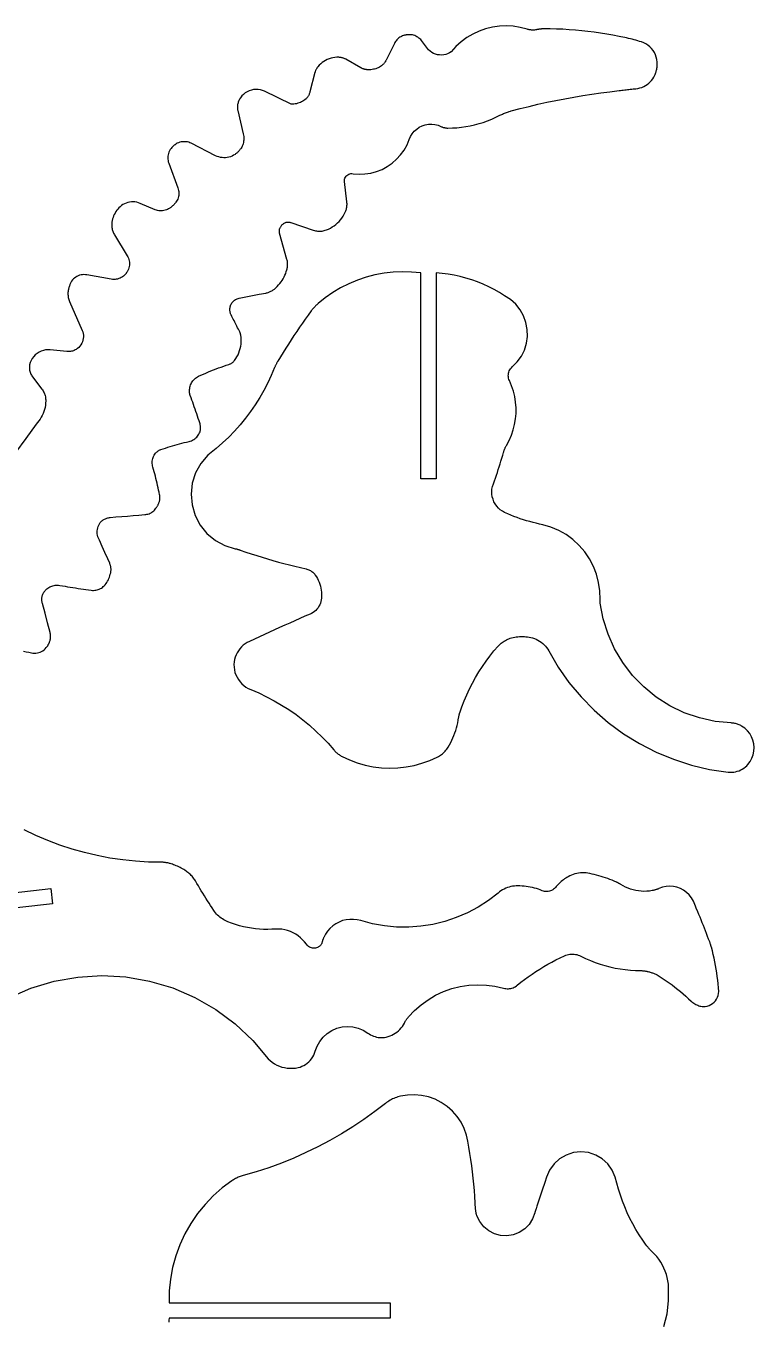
# Model space of a CAD drawing. Extents: x -497.9 to -455.6, y -685.9 to -625.4.
# Drawn here: x -470.51 to -455.56, y -655.68 to -629.12 of the extents above; entities that cross this region are included whole.
import ezdxf

# ---------------------------------------------------------------- set-up
doc = ezdxf.new("R2010")
doc.units = 0
doc.layers.add('SECTIONCUTEDGES', color=18, linetype='CONTINUOUS')

msp = doc.modelspace()

# ---------------------------------------------------------------- linework, layer by layer
at = {"layer": 'SECTIONCUTEDGES'}
for points in [[(-470.557, -641.95), (-470.504, -641.962), (-470.45, -641.973), (-470.397, -641.985), (-470.366, -641.99), (-470.336, -641.991), (-470.305, -641.99), (-470.274, -641.986), (-470.244, -641.979), (-470.215, -641.969), (-470.187, -641.956), (-470.16, -641.94), (-470.135, -641.922), (-470.112, -641.901), (-470.091, -641.878), (-470.072, -641.854), (-470.068, -641.846), (-470.063, -641.839), (-470.058, -641.832), (-470.054, -641.824), (-470.05, -641.816), (-470.046, -641.809), (-470.042, -641.801), (-470.038, -641.793), (-470.034, -641.785), (-470.031, -641.778), (-470.027, -641.77), (-470.024, -641.761), (-470.018, -641.746), (-470.013, -641.73), (-470.009, -641.714), (-470.006, -641.698), (-470.004, -641.681), (-470.003, -641.665), (-470.002, -641.648), (-470.002, -641.632), (-470.004, -641.615), (-470.006, -641.599), (-470.009, -641.582), (-470.013, -641.566), (-470.065, -641.369), (-470.118, -641.172), (-470.172, -640.974), (-470.176, -640.957), (-470.179, -640.939), (-470.181, -640.922), (-470.182, -640.904), (-470.183, -640.886), (-470.182, -640.868), (-470.18, -640.85), (-470.177, -640.832), (-470.173, -640.815), (-470.168, -640.798), (-470.162, -640.781), (-470.155, -640.764), (-470.15, -640.756), (-470.144, -640.748), (-470.139, -640.739), (-470.133, -640.731), (-470.126, -640.724), (-470.12, -640.716), (-470.114, -640.708), (-470.107, -640.701), (-470.1, -640.694), (-470.093, -640.687), (-470.086, -640.68), (-470.078, -640.673), (-470.06, -640.658), (-470.041, -640.645), (-470.021, -640.632), (-469.999, -640.622), (-469.978, -640.613), (-469.955, -640.606), (-469.932, -640.6), (-469.909, -640.596), (-469.885, -640.594), (-469.862, -640.594), (-469.838, -640.595), (-469.815, -640.599), (-469.761, -640.608), (-469.707, -640.617), (-469.654, -640.627), (-469.6, -640.636), (-469.546, -640.644), (-469.492, -640.653), (-469.438, -640.661), (-469.384, -640.669), (-469.331, -640.677), (-469.277, -640.685), (-469.223, -640.692), (-469.169, -640.7), (-469.145, -640.702), (-469.12, -640.702), (-469.096, -640.701), (-469.072, -640.698), (-469.048, -640.692), (-469.025, -640.685), (-469.003, -640.677), (-468.981, -640.666), (-468.96, -640.654), (-468.94, -640.64), (-468.921, -640.625), (-468.903, -640.608), (-468.883, -640.586), (-468.865, -640.562), (-468.848, -640.538), (-468.832, -640.512), (-468.818, -640.486), (-468.805, -640.459), (-468.794, -640.431), (-468.784, -640.402), (-468.777, -640.373), (-468.77, -640.344), (-468.766, -640.314), (-468.763, -640.284), (-468.763, -640.272), (-468.763, -640.261), (-468.764, -640.249), (-468.765, -640.237), (-468.767, -640.225), (-468.769, -640.214), (-468.771, -640.202), (-468.774, -640.19), (-468.777, -640.179), (-468.781, -640.168), (-468.785, -640.157), (-468.79, -640.146), (-468.83, -640.053), (-468.887, -639.926), (-468.943, -639.799), (-469, -639.672), (-469.02, -639.629), (-469.031, -639.601), (-469.039, -639.572), (-469.045, -639.542), (-469.047, -639.511), (-469.047, -639.481), (-469.043, -639.451), (-469.037, -639.421), (-469.028, -639.392), (-469.016, -639.364), (-469.001, -639.337), (-468.984, -639.312), (-468.965, -639.288), (-468.952, -639.277), (-468.938, -639.266), (-468.924, -639.256), (-468.909, -639.247), (-468.894, -639.239), (-468.879, -639.232), (-468.863, -639.225), (-468.846, -639.22), (-468.83, -639.215), (-468.813, -639.211), (-468.796, -639.208), (-468.779, -639.206), (-468.661, -639.196), (-468.543, -639.186), (-468.426, -639.176), (-468.308, -639.167), (-468.19, -639.157), (-468.072, -639.148), (-468.049, -639.146), (-468.027, -639.141), (-468.005, -639.136), (-467.983, -639.128), (-467.962, -639.119), (-467.942, -639.109), (-467.923, -639.097), (-467.904, -639.084), (-467.886, -639.069), (-467.87, -639.053), (-467.855, -639.036), (-467.841, -639.018), (-467.834, -639.008), (-467.827, -638.998), (-467.821, -638.988), (-467.815, -638.978), (-467.809, -638.968), (-467.803, -638.957), (-467.798, -638.946), (-467.792, -638.936), (-467.787, -638.925), (-467.783, -638.914), (-467.778, -638.903), (-467.774, -638.892), (-467.77, -638.879), (-467.767, -638.867), (-467.764, -638.854), (-467.762, -638.841), (-467.761, -638.828), (-467.76, -638.815), (-467.759, -638.802), (-467.759, -638.789), (-467.76, -638.776), (-467.761, -638.763), (-467.763, -638.75), (-467.765, -638.738), (-467.775, -638.69), (-467.785, -638.643), (-467.795, -638.595), (-467.806, -638.548), (-467.817, -638.501), (-467.828, -638.453), (-467.84, -638.406), (-467.852, -638.359), (-467.864, -638.313), (-467.877, -638.266), (-467.89, -638.219), (-467.904, -638.172), (-467.91, -638.148), (-467.914, -638.123), (-467.917, -638.098), (-467.917, -638.073), (-467.915, -638.048), (-467.911, -638.024), (-467.905, -637.999), (-467.898, -637.975), (-467.888, -637.952), (-467.877, -637.93), (-467.864, -637.909), (-467.849, -637.888), (-467.842, -637.88), (-467.834, -637.872), (-467.826, -637.864), (-467.818, -637.857), (-467.81, -637.85), (-467.801, -637.843), (-467.792, -637.837), (-467.783, -637.831), (-467.773, -637.826), (-467.763, -637.821), (-467.753, -637.817), (-467.743, -637.813), (-467.695, -637.797), (-467.647, -637.781), (-467.599, -637.765), (-467.551, -637.75), (-467.503, -637.735), (-467.454, -637.721), (-467.406, -637.707), (-467.357, -637.694), (-467.308, -637.681), (-467.259, -637.669), (-467.21, -637.657), (-467.161, -637.645), (-467.136, -637.638), (-467.111, -637.63), (-467.087, -637.619), (-467.065, -637.606), (-467.043, -637.591), (-467.023, -637.574), (-467.004, -637.556), (-466.986, -637.536), (-466.971, -637.515), (-466.957, -637.493), (-466.945, -637.47), (-466.935, -637.445), (-466.932, -637.431), (-466.929, -637.416), (-466.927, -637.401), (-466.926, -637.386), (-466.925, -637.371), (-466.925, -637.356), (-466.926, -637.341), (-466.927, -637.326), (-466.93, -637.311), (-466.933, -637.296), (-466.936, -637.282), (-466.941, -637.267), (-466.956, -637.22), (-466.972, -637.172), (-466.988, -637.125), (-467.004, -637.078), (-467.02, -637.031), (-467.037, -636.983), (-467.053, -636.936), (-467.07, -636.889), (-467.086, -636.842), (-467.103, -636.795), (-467.12, -636.748), (-467.137, -636.701), (-467.14, -636.694), (-467.142, -636.686), (-467.144, -636.679), (-467.146, -636.672), (-467.148, -636.664), (-467.149, -636.657), (-467.15, -636.649), (-467.151, -636.642), (-467.151, -636.634), (-467.152, -636.626), (-467.152, -636.619), (-467.152, -636.611), (-467.151, -636.605), (-467.151, -636.598), (-467.15, -636.591), (-467.15, -636.585), (-467.149, -636.578), (-467.149, -636.572), (-467.148, -636.565), (-467.147, -636.559), (-467.146, -636.552), (-467.145, -636.545), (-467.144, -636.539), (-467.142, -636.532), (-467.137, -636.509), (-467.129, -636.485), (-467.12, -636.463), (-467.109, -636.441), (-467.096, -636.42), (-467.082, -636.4), (-467.066, -636.381), (-467.048, -636.364), (-467.03, -636.348), (-467.01, -636.333), (-466.989, -636.321), (-466.968, -636.309), (-466.917, -636.286), (-466.866, -636.263), (-466.814, -636.241), (-466.763, -636.219), (-466.711, -636.198), (-466.659, -636.177), (-466.607, -636.157), (-466.554, -636.137), (-466.502, -636.118), (-466.449, -636.1), (-466.396, -636.082), (-466.342, -636.064), (-466.331, -636.061), (-466.32, -636.056), (-466.309, -636.051), (-466.299, -636.045), (-466.289, -636.039), (-466.279, -636.033), (-466.269, -636.026), (-466.26, -636.018), (-466.251, -636.01), (-466.243, -636.001), (-466.235, -635.993), (-466.227, -635.983), (-466.201, -635.946), (-466.177, -635.907), (-466.156, -635.866), (-466.137, -635.824), (-466.122, -635.781), (-466.109, -635.737), (-466.1, -635.693), (-466.093, -635.647), (-466.09, -635.602), (-466.09, -635.556), (-466.092, -635.51), (-466.098, -635.465), (-466.099, -635.459), (-466.101, -635.453), (-466.102, -635.448), (-466.103, -635.442), (-466.105, -635.436), (-466.107, -635.431), (-466.108, -635.425), (-466.11, -635.42), (-466.112, -635.414), (-466.115, -635.409), (-466.117, -635.404), (-466.12, -635.399), (-466.134, -635.369), (-466.149, -635.34), (-466.163, -635.311), (-466.178, -635.282), (-466.193, -635.253), (-466.207, -635.224), (-466.222, -635.195), (-466.237, -635.166), (-466.252, -635.137), (-466.267, -635.107), (-466.282, -635.079), (-466.297, -635.05), (-466.302, -635.038), (-466.307, -635.026), (-466.311, -635.014), (-466.315, -635.002), (-466.318, -634.989), (-466.32, -634.977), (-466.322, -634.964), (-466.323, -634.951), (-466.323, -634.938), (-466.322, -634.925), (-466.321, -634.913), (-466.319, -634.9), (-466.318, -634.896), (-466.318, -634.892), (-466.317, -634.889), (-466.316, -634.885), (-466.315, -634.881), (-466.314, -634.877), (-466.313, -634.874), (-466.312, -634.87), (-466.311, -634.866), (-466.31, -634.862), (-466.309, -634.859), (-466.308, -634.855), (-466.301, -634.836), (-466.291, -634.819), (-466.281, -634.802), (-466.268, -634.786), (-466.255, -634.771), (-466.24, -634.757), (-466.225, -634.745), (-466.208, -634.734), (-466.19, -634.724), (-466.172, -634.716), (-466.153, -634.71), (-466.133, -634.705), (-465.997, -634.678), (-465.86, -634.652), (-465.724, -634.625), (-465.587, -634.6), (-465.571, -634.596), (-465.555, -634.592), (-465.539, -634.587), (-465.524, -634.582), (-465.508, -634.576), (-465.493, -634.569), (-465.479, -634.562), (-465.464, -634.554), (-465.45, -634.546), (-465.436, -634.537), (-465.423, -634.527), (-465.41, -634.517), (-465.38, -634.491), (-465.351, -634.463), (-465.324, -634.434), (-465.298, -634.404), (-465.273, -634.372), (-465.251, -634.339), (-465.23, -634.305), (-465.21, -634.27), (-465.193, -634.234), (-465.177, -634.197), (-465.164, -634.16), (-465.152, -634.121), (-465.147, -634.104), (-465.144, -634.087), (-465.141, -634.069), (-465.139, -634.051), (-465.137, -634.033), (-465.137, -634.016), (-465.137, -633.998), (-465.139, -633.98), (-465.141, -633.962), (-465.143, -633.945), (-465.147, -633.927), (-465.151, -633.91), (-465.302, -633.371), (-465.304, -633.363), (-465.305, -633.355), (-465.306, -633.347), (-465.307, -633.339), (-465.307, -633.331), (-465.307, -633.323), (-465.307, -633.316), (-465.306, -633.308), (-465.305, -633.3), (-465.303, -633.292), (-465.301, -633.284), (-465.299, -633.277), (-465.293, -633.263), (-465.287, -633.25), (-465.28, -633.238), (-465.272, -633.226), (-465.263, -633.214), (-465.254, -633.203), (-465.243, -633.193), (-465.232, -633.184), (-465.221, -633.175), (-465.208, -633.167), (-465.195, -633.16), (-465.182, -633.154), (-465.173, -633.151), (-465.165, -633.148), (-465.155, -633.146), (-465.146, -633.145), (-465.137, -633.143), (-465.128, -633.143), (-465.118, -633.143), (-465.109, -633.144), (-465.1, -633.145), (-465.09, -633.146), (-465.081, -633.149), (-465.072, -633.151), (-464.611, -633.31), (-464.589, -633.317), (-464.567, -633.322), (-464.544, -633.326), (-464.522, -633.329), (-464.499, -633.331), (-464.476, -633.331), (-464.453, -633.33), (-464.431, -633.327), (-464.408, -633.324), (-464.386, -633.319), (-464.364, -633.312), (-464.342, -633.305), (-464.301, -633.287), (-464.26, -633.267), (-464.221, -633.244), (-464.184, -633.219), (-464.148, -633.191), (-464.114, -633.161), (-464.082, -633.129), (-464.052, -633.096), (-464.024, -633.06), (-463.999, -633.022), (-463.976, -632.984), (-463.955, -632.943), (-463.948, -632.927), (-463.941, -632.91), (-463.935, -632.892), (-463.931, -632.875), (-463.926, -632.857), (-463.923, -632.839), (-463.921, -632.821), (-463.919, -632.803), (-463.918, -632.785), (-463.918, -632.767), (-463.919, -632.749), (-463.921, -632.731), (-463.971, -632.311), (-463.971, -632.288), (-463.968, -632.265), (-463.961, -632.243), (-463.951, -632.222), (-463.938, -632.203), (-463.922, -632.186), (-463.904, -632.172), (-463.883, -632.161), (-463.862, -632.153), (-463.839, -632.149), (-463.816, -632.148), (-463.793, -632.151), (-463.671, -632.161), (-463.55, -632.156), (-463.429, -632.138), (-463.312, -632.106), (-463.198, -632.061), (-463.091, -632.004), (-462.991, -631.935), (-462.899, -631.854), (-462.817, -631.764), (-462.746, -631.666), (-462.686, -631.559), (-462.639, -631.447), (-462.613, -631.386), (-462.579, -631.329), (-462.537, -631.278), (-462.488, -631.233), (-462.434, -631.196), (-462.374, -631.166), (-462.311, -631.145), (-462.246, -631.134), (-462.18, -631.132), (-462.114, -631.139), (-462.05, -631.155), (-461.989, -631.181), (-461.978, -631.186), (-461.966, -631.191), (-461.955, -631.195), (-461.943, -631.199), (-461.932, -631.202), (-461.92, -631.205), (-461.908, -631.208), (-461.896, -631.21), (-461.884, -631.212), (-461.872, -631.213), (-461.86, -631.213), (-461.848, -631.214), (-461.755, -631.212), (-461.663, -631.206), (-461.571, -631.196), (-461.479, -631.183), (-461.388, -631.167), (-461.298, -631.147), (-461.208, -631.123), (-461.12, -631.096), (-461.033, -631.065), (-460.947, -631.031), (-460.862, -630.993), (-460.779, -630.952), (-460.76, -630.943), (-460.742, -630.934), (-460.723, -630.925), (-460.703, -630.917), (-460.684, -630.909), (-460.665, -630.901), (-460.645, -630.893), (-460.625, -630.886), (-460.605, -630.88), (-460.586, -630.873), (-460.565, -630.867), (-460.545, -630.862), (-460.364, -630.814), (-460.181, -630.769), (-459.999, -630.726), (-459.815, -630.685), (-459.631, -630.647), (-459.447, -630.611), (-459.262, -630.577), (-459.077, -630.546), (-458.892, -630.517), (-458.706, -630.491), (-458.52, -630.467), (-458.333, -630.445), (-458.304, -630.441), (-458.275, -630.437), (-458.246, -630.434), (-458.218, -630.43), (-458.189, -630.427), (-458.16, -630.424), (-458.131, -630.42), (-458.102, -630.417), (-458.073, -630.414), (-458.044, -630.411), (-458.015, -630.408), (-457.986, -630.406), (-457.945, -630.4), (-457.905, -630.391), (-457.865, -630.378), (-457.827, -630.362), (-457.791, -630.342), (-457.756, -630.32), (-457.723, -630.294), (-457.693, -630.266), (-457.666, -630.235), (-457.641, -630.202), (-457.619, -630.166), (-457.6, -630.129), (-457.593, -630.112), (-457.586, -630.094), (-457.58, -630.076), (-457.574, -630.058), (-457.569, -630.04), (-457.564, -630.022), (-457.56, -630.003), (-457.557, -629.984), (-457.554, -629.966), (-457.552, -629.947), (-457.551, -629.928), (-457.55, -629.909), (-457.551, -629.859), (-457.557, -629.808), (-457.569, -629.759), (-457.586, -629.712), (-457.608, -629.666), (-457.634, -629.624), (-457.666, -629.584), (-457.701, -629.548), (-457.74, -629.515), (-457.782, -629.488), (-457.827, -629.465), (-457.874, -629.446), (-457.912, -629.434), (-457.949, -629.423), (-457.987, -629.412), (-458.025, -629.401), (-458.063, -629.391), (-458.101, -629.382), (-458.14, -629.372), (-458.178, -629.364), (-458.217, -629.355), (-458.255, -629.348), (-458.294, -629.34), (-458.333, -629.333), (-458.46, -629.309), (-458.587, -629.286), (-458.715, -629.265), (-458.843, -629.247), (-458.972, -629.231), (-459.1, -629.217), (-459.229, -629.205), (-459.358, -629.195), (-459.487, -629.187), (-459.617, -629.181), (-459.746, -629.178), (-459.875, -629.177), (-459.879, -629.177), (-459.883, -629.177), (-459.887, -629.177), (-459.892, -629.177), (-459.896, -629.177), (-459.9, -629.177), (-459.904, -629.178), (-459.908, -629.178), (-459.912, -629.178), (-459.916, -629.179), (-459.92, -629.179), (-459.924, -629.18), (-459.933, -629.181), (-459.943, -629.182), (-459.952, -629.183), (-459.962, -629.185), (-459.971, -629.186), (-459.981, -629.187), (-459.99, -629.189), (-459.999, -629.19), (-460.009, -629.192), (-460.018, -629.193), (-460.027, -629.195), (-460.037, -629.197), (-460.052, -629.199), (-460.068, -629.201), (-460.084, -629.202), (-460.099, -629.202), (-460.115, -629.202), (-460.131, -629.202), (-460.146, -629.2), (-460.162, -629.198), (-460.178, -629.196), (-460.193, -629.192), (-460.208, -629.189), (-460.223, -629.184), (-460.362, -629.148), (-460.504, -629.125), (-460.647, -629.116), (-460.79, -629.122), (-460.932, -629.142), (-461.072, -629.176), (-461.207, -629.224), (-461.337, -629.285), (-461.46, -629.358), (-461.575, -629.444), (-461.682, -629.54), (-461.778, -629.646), (-461.814, -629.669), (-461.852, -629.688), (-461.892, -629.702), (-461.933, -629.711), (-461.975, -629.715), (-462.018, -629.714), (-462.06, -629.708), (-462.101, -629.698), (-462.14, -629.682), (-462.177, -629.662), (-462.212, -629.637), (-462.244, -629.609), (-462.391, -629.418), (-462.406, -629.399), (-462.424, -629.382), (-462.442, -629.366), (-462.462, -629.351), (-462.483, -629.338), (-462.504, -629.327), (-462.527, -629.317), (-462.55, -629.309), (-462.574, -629.303), (-462.598, -629.299), (-462.623, -629.297), (-462.647, -629.297), (-462.657, -629.297), (-462.666, -629.298), (-462.675, -629.298), (-462.685, -629.299), (-462.694, -629.301), (-462.703, -629.302), (-462.712, -629.304), (-462.721, -629.306), (-462.731, -629.308), (-462.74, -629.31), (-462.749, -629.313), (-462.758, -629.315), (-462.777, -629.322), (-462.797, -629.331), (-462.815, -629.34), (-462.833, -629.351), (-462.851, -629.363), (-462.867, -629.376), (-462.883, -629.391), (-462.897, -629.406), (-462.911, -629.422), (-462.923, -629.439), (-462.934, -629.457), (-462.944, -629.476), (-463.112, -629.819), (-463.118, -629.83), (-463.125, -629.841), (-463.131, -629.852), (-463.139, -629.862), (-463.146, -629.873), (-463.154, -629.883), (-463.163, -629.892), (-463.171, -629.901), (-463.181, -629.91), (-463.19, -629.919), (-463.2, -629.927), (-463.21, -629.934), (-463.232, -629.949), (-463.254, -629.963), (-463.278, -629.975), (-463.302, -629.985), (-463.326, -629.995), (-463.352, -630.002), (-463.377, -630.008), (-463.403, -630.013), (-463.429, -630.016), (-463.455, -630.018), (-463.482, -630.018), (-463.508, -630.016), (-463.519, -630.015), (-463.53, -630.013), (-463.541, -630.011), (-463.551, -630.009), (-463.562, -630.006), (-463.573, -630.003), (-463.583, -630), (-463.594, -629.996), (-463.604, -629.992), (-463.614, -629.987), (-463.624, -629.982), (-463.634, -629.977), (-463.944, -629.801), (-463.955, -629.796), (-463.966, -629.79), (-463.977, -629.785), (-463.988, -629.781), (-464, -629.777), (-464.012, -629.773), (-464.024, -629.77), (-464.036, -629.767), (-464.048, -629.765), (-464.06, -629.763), (-464.072, -629.762), (-464.084, -629.761), (-464.125, -629.761), (-464.166, -629.764), (-464.206, -629.77), (-464.246, -629.779), (-464.285, -629.791), (-464.323, -629.807), (-464.359, -629.825), (-464.394, -629.845), (-464.427, -629.869), (-464.459, -629.895), (-464.488, -629.923), (-464.515, -629.954), (-464.522, -629.962), (-464.529, -629.972), (-464.535, -629.981), (-464.541, -629.99), (-464.547, -630), (-464.552, -630.01), (-464.557, -630.02), (-464.562, -630.031), (-464.566, -630.041), (-464.57, -630.052), (-464.573, -630.063), (-464.576, -630.073), (-464.68, -630.473), (-464.684, -630.486), (-464.688, -630.499), (-464.693, -630.512), (-464.698, -630.524), (-464.704, -630.537), (-464.711, -630.549), (-464.718, -630.56), (-464.725, -630.572), (-464.733, -630.583), (-464.742, -630.593), (-464.75, -630.604), (-464.76, -630.614), (-464.781, -630.631), (-464.803, -630.647), (-464.826, -630.662), (-464.85, -630.676), (-464.875, -630.687), (-464.9, -630.698), (-464.926, -630.706), (-464.953, -630.713), (-464.98, -630.718), (-465.007, -630.722), (-465.034, -630.724), (-465.062, -630.724), (-465.61, -630.459), (-465.653, -630.441), (-465.697, -630.429), (-465.743, -630.422), (-465.79, -630.42), (-465.836, -630.424), (-465.881, -630.433), (-465.925, -630.448), (-465.968, -630.468), (-466.007, -630.493), (-466.043, -630.522), (-466.076, -630.555), (-466.104, -630.592), (-466.107, -630.596), (-466.11, -630.601), (-466.113, -630.605), (-466.116, -630.61), (-466.119, -630.614), (-466.122, -630.619), (-466.125, -630.624), (-466.127, -630.628), (-466.13, -630.633), (-466.132, -630.638), (-466.134, -630.643), (-466.136, -630.648), (-466.144, -630.664), (-466.15, -630.681), (-466.155, -630.698), (-466.16, -630.715), (-466.163, -630.732), (-466.166, -630.75), (-466.167, -630.768), (-466.168, -630.785), (-466.167, -630.803), (-466.165, -630.821), (-466.163, -630.838), (-466.159, -630.856), (-466.047, -631.335), (-466.042, -631.359), (-466.039, -631.384), (-466.037, -631.41), (-466.037, -631.435), (-466.038, -631.46), (-466.041, -631.485), (-466.046, -631.51), (-466.052, -631.534), (-466.06, -631.558), (-466.07, -631.582), (-466.08, -631.604), (-466.093, -631.626), (-466.101, -631.639), (-466.11, -631.65), (-466.119, -631.662), (-466.129, -631.673), (-466.138, -631.685), (-466.149, -631.695), (-466.159, -631.706), (-466.17, -631.716), (-466.181, -631.726), (-466.192, -631.735), (-466.204, -631.744), (-466.216, -631.753), (-466.246, -631.771), (-466.277, -631.787), (-466.31, -631.801), (-466.344, -631.811), (-466.378, -631.818), (-466.413, -631.822), (-466.448, -631.823), (-466.483, -631.821), (-466.518, -631.815), (-466.552, -631.807), (-466.585, -631.795), (-466.617, -631.781), (-467.119, -631.526), (-467.143, -631.515), (-467.168, -631.506), (-467.194, -631.499), (-467.22, -631.495), (-467.247, -631.493), (-467.273, -631.493), (-467.3, -631.495), (-467.326, -631.499), (-467.352, -631.506), (-467.377, -631.515), (-467.402, -631.526), (-467.425, -631.539), (-467.433, -631.544), (-467.441, -631.549), (-467.448, -631.555), (-467.456, -631.56), (-467.464, -631.566), (-467.471, -631.572), (-467.478, -631.578), (-467.485, -631.584), (-467.492, -631.59), (-467.499, -631.597), (-467.506, -631.603), (-467.512, -631.61), (-467.531, -631.632), (-467.548, -631.656), (-467.563, -631.681), (-467.575, -631.707), (-467.584, -631.735), (-467.591, -631.763), (-467.596, -631.791), (-467.598, -631.82), (-467.597, -631.849), (-467.593, -631.878), (-467.587, -631.906), (-467.578, -631.934), (-467.39, -632.442), (-467.382, -632.467), (-467.376, -632.492), (-467.372, -632.518), (-467.371, -632.543), (-467.371, -632.569), (-467.374, -632.595), (-467.378, -632.62), (-467.385, -632.645), (-467.394, -632.67), (-467.405, -632.693), (-467.417, -632.716), (-467.432, -632.737), (-467.441, -632.749), (-467.45, -632.76), (-467.46, -632.771), (-467.469, -632.782), (-467.48, -632.793), (-467.49, -632.803), (-467.501, -632.813), (-467.512, -632.823), (-467.523, -632.832), (-467.535, -632.842), (-467.546, -632.85), (-467.558, -632.859), (-467.58, -632.873), (-467.603, -632.884), (-467.627, -632.894), (-467.652, -632.902), (-467.678, -632.908), (-467.703, -632.912), (-467.729, -632.913), (-467.755, -632.913), (-467.781, -632.91), (-467.806, -632.905), (-467.832, -632.898), (-467.856, -632.889), (-468.165, -632.759), (-468.2, -632.747), (-468.235, -632.737), (-468.272, -632.731), (-468.308, -632.729), (-468.345, -632.73), (-468.382, -632.734), (-468.418, -632.742), (-468.453, -632.753), (-468.487, -632.768), (-468.519, -632.785), (-468.55, -632.806), (-468.578, -632.829), (-468.602, -632.852), (-468.624, -632.876), (-468.645, -632.902), (-468.664, -632.929), (-468.681, -632.957), (-468.697, -632.986), (-468.71, -633.017), (-468.721, -633.048), (-468.731, -633.079), (-468.738, -633.111), (-468.743, -633.144), (-468.747, -633.177), (-468.747, -633.197), (-468.747, -633.217), (-468.746, -633.236), (-468.743, -633.256), (-468.74, -633.276), (-468.736, -633.295), (-468.731, -633.314), (-468.724, -633.333), (-468.717, -633.352), (-468.709, -633.37), (-468.7, -633.388), (-468.69, -633.405), (-468.429, -633.834), (-468.416, -633.859), (-468.404, -633.885), (-468.395, -633.912), (-468.389, -633.94), (-468.385, -633.969), (-468.384, -633.997), (-468.385, -634.026), (-468.389, -634.054), (-468.396, -634.082), (-468.405, -634.109), (-468.416, -634.136), (-468.43, -634.161), (-468.433, -634.165), (-468.436, -634.17), (-468.439, -634.174), (-468.442, -634.179), (-468.445, -634.183), (-468.448, -634.188), (-468.452, -634.192), (-468.455, -634.196), (-468.458, -634.2), (-468.461, -634.205), (-468.465, -634.209), (-468.468, -634.213), (-468.487, -634.233), (-468.507, -634.251), (-468.529, -634.267), (-468.552, -634.281), (-468.576, -634.294), (-468.601, -634.304), (-468.627, -634.312), (-468.654, -634.317), (-468.68, -634.321), (-468.708, -634.322), (-468.735, -634.32), (-468.761, -634.317), (-469.26, -634.227), (-469.289, -634.223), (-469.319, -634.222), (-469.349, -634.223), (-469.378, -634.228), (-469.407, -634.235), (-469.435, -634.245), (-469.462, -634.258), (-469.487, -634.273), (-469.511, -634.291), (-469.534, -634.31), (-469.554, -634.332), (-469.572, -634.356), (-469.58, -634.369), (-469.586, -634.383), (-469.593, -634.397), (-469.599, -634.412), (-469.605, -634.426), (-469.611, -634.44), (-469.616, -634.455), (-469.621, -634.47), (-469.626, -634.484), (-469.63, -634.499), (-469.634, -634.514), (-469.638, -634.53), (-469.642, -634.55), (-469.645, -634.57), (-469.647, -634.591), (-469.648, -634.612), (-469.647, -634.632), (-469.646, -634.653), (-469.643, -634.674), (-469.64, -634.694), (-469.635, -634.714), (-469.63, -634.734), (-469.623, -634.754), (-469.615, -634.773), (-469.356, -635.366), (-469.344, -635.398), (-469.336, -635.431), (-469.331, -635.465), (-469.33, -635.499), (-469.333, -635.533), (-469.339, -635.567), (-469.349, -635.6), (-469.363, -635.631), (-469.38, -635.661), (-469.4, -635.688), (-469.423, -635.714), (-469.448, -635.736), (-469.464, -635.748), (-469.481, -635.759), (-469.499, -635.768), (-469.517, -635.777), (-469.535, -635.784), (-469.554, -635.79), (-469.574, -635.795), (-469.593, -635.798), (-469.613, -635.801), (-469.633, -635.802), (-469.653, -635.802), (-469.673, -635.8), (-470.009, -635.765), (-470.057, -635.763), (-470.105, -635.767), (-470.152, -635.776), (-470.197, -635.791), (-470.24, -635.812), (-470.281, -635.838), (-470.318, -635.868), (-470.35, -635.903), (-470.379, -635.942), (-470.402, -635.984), (-470.421, -636.028), (-470.433, -636.074), (-470.436, -636.096), (-470.438, -636.117), (-470.438, -636.139), (-470.437, -636.16), (-470.434, -636.182), (-470.429, -636.203), (-470.424, -636.224), (-470.416, -636.244), (-470.408, -636.264), (-470.398, -636.284), (-470.387, -636.302), (-470.374, -636.32), (-470.183, -636.57), (-470.171, -636.587), (-470.159, -636.606), (-470.148, -636.625), (-470.138, -636.645), (-470.13, -636.665), (-470.122, -636.685), (-470.116, -636.706), (-470.111, -636.728), (-470.107, -636.749), (-470.105, -636.771), (-470.103, -636.793), (-470.103, -636.815), (-470.105, -636.859), (-470.11, -636.902), (-470.118, -636.946), (-470.128, -636.988), (-470.141, -637.03), (-470.157, -637.071), (-470.175, -637.111), (-470.195, -637.15), (-470.218, -637.188), (-470.244, -637.224), (-470.271, -637.258), (-470.3, -637.291), (-470.509, -637.583), (-470.724, -637.87)], [(-470.86, -649.063), (-470.406, -648.867), (-469.932, -648.725), (-469.445, -648.638), (-468.951, -648.609), (-468.458, -648.637), (-467.97, -648.722), (-467.496, -648.863), (-467.042, -649.058), (-466.613, -649.305), (-466.215, -649.599), (-465.855, -649.938), (-465.536, -650.316), (-465.495, -650.354), (-465.452, -650.388), (-465.405, -650.418), (-465.357, -650.445), (-465.306, -650.467), (-465.253, -650.485), (-465.2, -650.498), (-465.145, -650.507), (-465.09, -650.511), (-465.034, -650.511), (-464.979, -650.506), (-464.924, -650.496), (-464.883, -650.485), (-464.843, -650.471), (-464.805, -650.452), (-464.768, -650.431), (-464.734, -650.406), (-464.702, -650.378), (-464.672, -650.348), (-464.646, -650.314), (-464.622, -650.279), (-464.602, -650.242), (-464.585, -650.203), (-464.572, -650.162), (-464.534, -650.057), (-464.479, -649.959), (-464.409, -649.872), (-464.326, -649.796), (-464.232, -649.735), (-464.13, -649.69), (-464.021, -649.663), (-463.909, -649.653), (-463.798, -649.661), (-463.689, -649.686), (-463.585, -649.73), (-463.49, -649.789), (-463.463, -649.807), (-463.434, -649.824), (-463.405, -649.839), (-463.374, -649.852), (-463.343, -649.862), (-463.31, -649.87), (-463.278, -649.876), (-463.245, -649.88), (-463.212, -649.881), (-463.179, -649.88), (-463.146, -649.876), (-463.113, -649.871), (-463.074, -649.861), (-463.035, -649.848), (-462.998, -649.832), (-462.961, -649.814), (-462.927, -649.793), (-462.894, -649.769), (-462.862, -649.743), (-462.833, -649.715), (-462.806, -649.684), (-462.781, -649.652), (-462.759, -649.618), (-462.739, -649.583), (-462.734, -649.571), (-462.728, -649.56), (-462.721, -649.549), (-462.715, -649.539), (-462.708, -649.528), (-462.702, -649.517), (-462.695, -649.507), (-462.687, -649.497), (-462.68, -649.487), (-462.672, -649.477), (-462.664, -649.467), (-462.656, -649.457), (-462.533, -649.327), (-462.399, -649.208), (-462.253, -649.103), (-462.099, -649.013), (-461.936, -648.937), (-461.768, -648.877), (-461.594, -648.833), (-461.416, -648.806), (-461.237, -648.796), (-461.058, -648.802), (-460.881, -648.826), (-460.706, -648.867), (-460.681, -648.873), (-460.657, -648.876), (-460.632, -648.878), (-460.606, -648.878), (-460.581, -648.876), (-460.557, -648.872), (-460.532, -648.866), (-460.508, -648.858), (-460.485, -648.848), (-460.463, -648.836), (-460.442, -648.822), (-460.422, -648.807), (-460.348, -648.747), (-460.272, -648.689), (-460.196, -648.633), (-460.118, -648.578), (-460.039, -648.525), (-459.959, -648.474), (-459.877, -648.424), (-459.795, -648.376), (-459.712, -648.33), (-459.628, -648.286), (-459.542, -648.243), (-459.456, -648.203), (-459.429, -648.192), (-459.401, -648.182), (-459.373, -648.175), (-459.344, -648.171), (-459.315, -648.168), (-459.285, -648.167), (-459.256, -648.169), (-459.227, -648.173), (-459.198, -648.179), (-459.17, -648.187), (-459.143, -648.197), (-459.116, -648.21), (-459.02, -648.256), (-458.923, -648.298), (-458.824, -648.337), (-458.724, -648.372), (-458.623, -648.403), (-458.52, -648.43), (-458.416, -648.453), (-458.312, -648.472), (-458.207, -648.487), (-458.101, -648.497), (-457.995, -648.504), (-457.889, -648.506), (-457.877, -648.507), (-457.864, -648.507), (-457.852, -648.508), (-457.839, -648.509), (-457.827, -648.51), (-457.814, -648.511), (-457.802, -648.513), (-457.789, -648.515), (-457.777, -648.517), (-457.765, -648.519), (-457.753, -648.522), (-457.74, -648.525), (-457.724, -648.529), (-457.708, -648.534), (-457.692, -648.538), (-457.675, -648.543), (-457.659, -648.549), (-457.644, -648.554), (-457.628, -648.56), (-457.612, -648.566), (-457.596, -648.573), (-457.581, -648.579), (-457.565, -648.586), (-457.55, -648.593), (-457.488, -648.633), (-457.426, -648.673), (-457.365, -648.715), (-457.305, -648.757), (-457.246, -648.801), (-457.187, -648.845), (-457.13, -648.891), (-457.073, -648.938), (-457.017, -648.985), (-456.961, -649.034), (-456.907, -649.084), (-456.853, -649.134), (-456.836, -649.15), (-456.818, -649.164), (-456.8, -649.178), (-456.78, -649.19), (-456.76, -649.201), (-456.739, -649.211), (-456.718, -649.219), (-456.696, -649.227), (-456.674, -649.233), (-456.652, -649.237), (-456.629, -649.241), (-456.606, -649.243), (-456.565, -649.241), (-456.524, -649.234), (-456.485, -649.221), (-456.448, -649.204), (-456.413, -649.181), (-456.382, -649.155), (-456.354, -649.124), (-456.331, -649.09), (-456.312, -649.054), (-456.298, -649.015), (-456.29, -648.975), (-456.287, -648.934), (-456.293, -648.857), (-456.3, -648.781), (-456.308, -648.704), (-456.317, -648.628), (-456.328, -648.552), (-456.34, -648.476), (-456.353, -648.4), (-456.368, -648.325), (-456.383, -648.25), (-456.4, -648.175), (-456.418, -648.1), (-456.438, -648.026), (-456.44, -648.017), (-456.443, -648.007), (-456.446, -647.998), (-456.448, -647.989), (-456.451, -647.98), (-456.454, -647.97), (-456.457, -647.961), (-456.46, -647.952), (-456.463, -647.943), (-456.466, -647.934), (-456.47, -647.925), (-456.473, -647.916), (-456.494, -647.859), (-456.515, -647.803), (-456.537, -647.747), (-456.558, -647.691), (-456.58, -647.635), (-456.603, -647.579), (-456.625, -647.523), (-456.648, -647.467), (-456.671, -647.412), (-456.694, -647.356), (-456.717, -647.301), (-456.744, -647.237), (-456.748, -647.229), (-456.751, -647.221), (-456.754, -647.213), (-456.757, -647.205), (-456.76, -647.197), (-456.763, -647.189), (-456.766, -647.18), (-456.769, -647.172), (-456.772, -647.164), (-456.775, -647.156), (-456.778, -647.147), (-456.807, -647.078), (-456.845, -647.013), (-456.892, -646.953), (-456.946, -646.901), (-457.007, -646.857), (-457.074, -646.822), (-457.145, -646.796), (-457.219, -646.781), (-457.294, -646.776), (-457.369, -646.781), (-457.443, -646.796), (-457.514, -646.822), (-457.525, -646.827), (-457.537, -646.832), (-457.548, -646.836), (-457.56, -646.84), (-457.571, -646.844), (-457.583, -646.848), (-457.595, -646.851), (-457.607, -646.855), (-457.619, -646.858), (-457.631, -646.861), (-457.643, -646.863), (-457.655, -646.865), (-457.71, -646.874), (-457.766, -646.879), (-457.822, -646.88), (-457.878, -646.878), (-457.933, -646.872), (-457.989, -646.863), (-458.043, -646.85), (-458.097, -646.834), (-458.149, -646.815), (-458.2, -646.793), (-458.25, -646.767), (-458.298, -646.738), (-458.305, -646.733), (-458.313, -646.729), (-458.32, -646.724), (-458.328, -646.72), (-458.335, -646.716), (-458.343, -646.712), (-458.35, -646.708), (-458.358, -646.704), (-458.366, -646.7), (-458.374, -646.696), (-458.382, -646.693), (-458.389, -646.689), (-458.434, -646.671), (-458.478, -646.653), (-458.523, -646.636), (-458.567, -646.619), (-458.613, -646.604), (-458.658, -646.589), (-458.704, -646.574), (-458.75, -646.561), (-458.796, -646.548), (-458.842, -646.536), (-458.888, -646.524), (-458.935, -646.514), (-458.973, -646.507), (-459.011, -646.502), (-459.049, -646.499), (-459.087, -646.499), (-459.125, -646.501), (-459.163, -646.506), (-459.201, -646.513), (-459.238, -646.522), (-459.274, -646.533), (-459.31, -646.547), (-459.345, -646.563), (-459.379, -646.58), (-459.403, -646.595), (-459.428, -646.61), (-459.451, -646.626), (-459.475, -646.643), (-459.497, -646.66), (-459.519, -646.678), (-459.541, -646.697), (-459.562, -646.716), (-459.583, -646.736), (-459.602, -646.757), (-459.622, -646.778), (-459.64, -646.799), (-459.657, -646.818), (-459.676, -646.834), (-459.696, -646.848), (-459.718, -646.86), (-459.74, -646.87), (-459.764, -646.877), (-459.788, -646.882), (-459.813, -646.884), (-459.838, -646.884), (-459.862, -646.88), (-459.887, -646.875), (-459.91, -646.867), (-459.95, -646.851), (-459.99, -646.837), (-460.031, -646.824), (-460.072, -646.812), (-460.113, -646.802), (-460.155, -646.793), (-460.197, -646.785), (-460.239, -646.779), (-460.282, -646.774), (-460.324, -646.77), (-460.367, -646.768), (-460.41, -646.767), (-460.446, -646.767), (-460.483, -646.77), (-460.52, -646.776), (-460.556, -646.783), (-460.591, -646.792), (-460.626, -646.804), (-460.661, -646.817), (-460.694, -646.833), (-460.727, -646.85), (-460.758, -646.87), (-460.788, -646.891), (-460.817, -646.914), (-461.015, -647.067), (-461.225, -647.202), (-461.445, -647.32), (-461.674, -647.419), (-461.911, -647.499), (-462.154, -647.558), (-462.4, -647.597), (-462.65, -647.616), (-462.899, -647.613), (-463.148, -647.59), (-463.394, -647.545), (-463.635, -647.481), (-463.709, -647.463), (-463.785, -647.454), (-463.861, -647.454), (-463.936, -647.463), (-464.01, -647.481), (-464.081, -647.509), (-464.149, -647.544), (-464.211, -647.588), (-464.268, -647.639), (-464.318, -647.696), (-464.361, -647.759), (-464.395, -647.827), (-464.399, -647.835), (-464.402, -647.843), (-464.406, -647.851), (-464.409, -647.859), (-464.412, -647.867), (-464.415, -647.876), (-464.418, -647.884), (-464.42, -647.892), (-464.423, -647.901), (-464.426, -647.909), (-464.428, -647.918), (-464.43, -647.926), (-464.434, -647.938), (-464.438, -647.949), (-464.444, -647.96), (-464.45, -647.97), (-464.456, -647.98), (-464.464, -647.989), (-464.472, -647.998), (-464.481, -648.006), (-464.491, -648.013), (-464.501, -648.02), (-464.511, -648.026), (-464.522, -648.031), (-464.543, -648.038), (-464.564, -648.043), (-464.585, -648.045), (-464.606, -648.045), (-464.628, -648.043), (-464.649, -648.038), (-464.669, -648.031), (-464.688, -648.022), (-464.707, -648.011), (-464.724, -647.998), (-464.739, -647.984), (-464.753, -647.967), (-464.79, -647.918), (-464.83, -647.873), (-464.874, -647.831), (-464.922, -647.793), (-464.972, -647.759), (-465.026, -647.729), (-465.081, -647.704), (-465.139, -647.684), (-465.198, -647.669), (-465.258, -647.659), (-465.318, -647.654), (-465.379, -647.654), (-465.463, -647.659), (-465.547, -647.661), (-465.631, -647.66), (-465.714, -647.656), (-465.798, -647.648), (-465.881, -647.637), (-465.964, -647.623), (-466.046, -647.606), (-466.127, -647.586), (-466.207, -647.562), (-466.287, -647.535), (-466.365, -647.506), (-466.394, -647.493), (-466.422, -647.479), (-466.45, -647.464), (-466.477, -647.447), (-466.502, -647.429), (-466.527, -647.41), (-466.551, -647.389), (-466.574, -647.368), (-466.596, -647.345), (-466.616, -647.321), (-466.636, -647.296), (-466.654, -647.27), (-466.686, -647.221), (-466.719, -647.171), (-466.751, -647.121), (-466.783, -647.071), (-466.815, -647.021), (-466.846, -646.971), (-466.878, -646.92), (-466.909, -646.87), (-466.94, -646.819), (-466.97, -646.768), (-467.001, -646.717), (-467.031, -646.666), (-467.043, -646.646), (-467.056, -646.627), (-467.07, -646.608), (-467.085, -646.589), (-467.1, -646.571), (-467.116, -646.554), (-467.132, -646.537), (-467.149, -646.521), (-467.167, -646.505), (-467.185, -646.491), (-467.204, -646.477), (-467.223, -646.463), (-467.247, -646.447), (-467.271, -646.432), (-467.296, -646.418), (-467.321, -646.404), (-467.346, -646.391), (-467.372, -646.378), (-467.398, -646.366), (-467.424, -646.354), (-467.451, -646.343), (-467.477, -646.333), (-467.504, -646.323), (-467.531, -646.314), (-467.547, -646.309), (-467.563, -646.305), (-467.579, -646.3), (-467.595, -646.297), (-467.611, -646.294), (-467.628, -646.291), (-467.644, -646.289), (-467.66, -646.287), (-467.677, -646.285), (-467.693, -646.284), (-467.71, -646.284), (-467.726, -646.283), (-467.992, -646.279), (-468.258, -646.263), (-468.522, -646.235), (-468.785, -646.196), (-469.047, -646.146), (-469.305, -646.085), (-469.561, -646.013), (-469.814, -645.93), (-470.063, -645.836), (-470.307, -645.731), (-470.547, -645.616)], [(-472.504, -647.106), (-469.999, -646.824), (-469.964, -647.135), (-472.469, -647.417)], [(-457.411, -655.81), (-457.348, -655.549), (-457.316, -655.282), (-457.315, -655.013), (-457.32, -654.944), (-457.329, -654.876), (-457.343, -654.808), (-457.362, -654.741), (-457.384, -654.675), (-457.411, -654.611), (-457.442, -654.549), (-457.477, -654.489), (-457.516, -654.432), (-457.558, -654.377), (-457.604, -654.325), (-457.654, -654.276), (-457.665, -654.266), (-457.675, -654.256), (-457.686, -654.245), (-457.696, -654.234), (-457.707, -654.223), (-457.717, -654.212), (-457.727, -654.201), (-457.737, -654.189), (-457.746, -654.178), (-457.755, -654.166), (-457.765, -654.154), (-457.774, -654.142), (-457.848, -654.036), (-457.919, -653.929), (-457.986, -653.818), (-458.049, -653.706), (-458.109, -653.591), (-458.164, -653.475), (-458.216, -653.357), (-458.263, -653.237), (-458.306, -653.115), (-458.346, -652.992), (-458.381, -652.868), (-458.411, -652.743), (-458.473, -652.6), (-458.564, -652.474), (-458.679, -652.369), (-458.813, -652.291), (-458.961, -652.243), (-459.116, -652.226), (-459.271, -652.243), (-459.418, -652.291), (-459.553, -652.369), (-459.668, -652.474), (-459.758, -652.6), (-459.821, -652.743), (-459.856, -652.852), (-459.91, -653.016), (-459.965, -653.179), (-460.02, -653.342), (-460.038, -653.397), (-460.041, -653.404), (-460.043, -653.41), (-460.045, -653.417), (-460.047, -653.424), (-460.049, -653.431), (-460.051, -653.438), (-460.053, -653.445), (-460.055, -653.452), (-460.057, -653.459), (-460.059, -653.465), (-460.061, -653.472), (-460.063, -653.479), (-460.108, -653.603), (-460.179, -653.714), (-460.271, -653.807), (-460.381, -653.88), (-460.504, -653.927), (-460.634, -653.948), (-460.765, -653.941), (-460.892, -653.907), (-461.009, -653.846), (-461.11, -653.763), (-461.192, -653.659), (-461.25, -653.542), (-461.254, -653.53), (-461.258, -653.519), (-461.262, -653.507), (-461.265, -653.496), (-461.268, -653.484), (-461.27, -653.472), (-461.272, -653.46), (-461.274, -653.448), (-461.276, -653.436), (-461.277, -653.424), (-461.278, -653.412), (-461.279, -653.4), (-461.285, -653.273), (-461.294, -653.146), (-461.304, -653.018), (-461.315, -652.891), (-461.328, -652.764), (-461.343, -652.638), (-461.359, -652.511), (-461.377, -652.385), (-461.397, -652.258), (-461.418, -652.133), (-461.44, -652.007), (-461.465, -651.882), (-461.513, -651.746), (-461.578, -651.617), (-461.659, -651.498), (-461.754, -651.39), (-461.863, -651.294), (-461.982, -651.213), (-462.11, -651.148), (-462.246, -651.099), (-462.387, -651.068), (-462.531, -651.055), (-462.675, -651.06), (-462.817, -651.083), (-462.845, -651.091), (-462.873, -651.099), (-462.901, -651.108), (-462.928, -651.118), (-462.955, -651.129), (-462.982, -651.141), (-463.008, -651.154), (-463.033, -651.168), (-463.058, -651.183), (-463.083, -651.199), (-463.107, -651.216), (-463.13, -651.234), (-463.347, -651.401), (-463.571, -651.561), (-463.799, -651.713), (-464.033, -651.858), (-464.271, -651.994), (-464.514, -652.122), (-464.761, -652.242), (-465.012, -652.354), (-465.266, -652.457), (-465.524, -652.551), (-465.785, -652.636), (-466.049, -652.713), (-466.069, -652.719), (-466.09, -652.725), (-466.11, -652.733), (-466.131, -652.74), (-466.151, -652.748), (-466.17, -652.757), (-466.19, -652.766), (-466.209, -652.776), (-466.228, -652.787), (-466.247, -652.798), (-466.265, -652.809), (-466.283, -652.821), (-466.48, -652.967), (-466.663, -653.128), (-466.833, -653.305), (-466.988, -653.495), (-467.126, -653.697), (-467.247, -653.91), (-467.349, -654.132), (-467.433, -654.362), (-467.498, -654.598), (-467.543, -654.838), (-467.567, -655.082), (-467.572, -655.327), (-463.031, -655.327), (-463.031, -655.64), (-467.572, -655.64), (-467.573, -655.68), (-467.573, -655.719)]]:
    msp.add_lwpolyline(points, dxfattribs=at)
msp.add_lwpolyline([(-465.992, -642.689), (-465.945, -642.717), (-465.895, -642.739), (-465.731, -642.808), (-465.571, -642.884), (-465.414, -642.966), (-465.26, -643.055), (-465.111, -643.15), (-464.965, -643.251), (-464.824, -643.358), (-464.687, -643.47), (-464.555, -643.589), (-464.428, -643.712), (-464.306, -643.841), (-464.19, -643.975), (-464.178, -643.989), (-464.165, -644.002), (-464.153, -644.015), (-464.139, -644.028), (-464.125, -644.04), (-464.111, -644.052), (-464.097, -644.063), (-464.082, -644.074), (-464.067, -644.084), (-464.051, -644.094), (-464.035, -644.103), (-464.019, -644.112), (-463.866, -644.183), (-463.708, -644.242), (-463.545, -644.288), (-463.38, -644.322), (-463.212, -644.342), (-463.044, -644.35), (-462.875, -644.344), (-462.707, -644.326), (-462.541, -644.294), (-462.379, -644.25), (-462.22, -644.193), (-462.066, -644.123), (-462.043, -644.111), (-462.021, -644.099), (-462, -644.085), (-461.979, -644.07), (-461.959, -644.054), (-461.94, -644.037), (-461.922, -644.02), (-461.904, -644.002), (-461.888, -643.982), (-461.872, -643.962), (-461.857, -643.942), (-461.843, -643.92), (-461.816, -643.874), (-461.79, -643.827), (-461.766, -643.778), (-461.743, -643.729), (-461.722, -643.679), (-461.703, -643.629), (-461.686, -643.578), (-461.67, -643.526), (-461.657, -643.474), (-461.645, -643.421), (-461.635, -643.368), (-461.627, -643.315), (-461.626, -643.306), (-461.624, -643.298), (-461.623, -643.289), (-461.621, -643.281), (-461.619, -643.273), (-461.618, -643.264), (-461.616, -643.256), (-461.614, -643.248), (-461.611, -643.24), (-461.609, -643.231), (-461.606, -643.223), (-461.604, -643.215), (-461.56, -643.09), (-461.512, -642.966), (-461.46, -642.844), (-461.404, -642.724), (-461.343, -642.606), (-461.279, -642.49), (-461.211, -642.376), (-461.139, -642.265), (-461.063, -642.156), (-460.984, -642.05), (-460.901, -641.946), (-460.814, -641.846), (-460.796, -641.826), (-460.777, -641.807), (-460.756, -641.789), (-460.735, -641.772), (-460.713, -641.757), (-460.69, -641.742), (-460.667, -641.728), (-460.643, -641.716), (-460.618, -641.705), (-460.593, -641.695), (-460.567, -641.686), (-460.541, -641.679), (-460.509, -641.671), (-460.476, -641.665), (-460.443, -641.659), (-460.41, -641.655), (-460.377, -641.652), (-460.344, -641.651), (-460.311, -641.651), (-460.277, -641.652), (-460.244, -641.654), (-460.211, -641.657), (-460.178, -641.662), (-460.145, -641.668), (-460.107, -641.678), (-460.07, -641.69), (-460.033, -641.706), (-459.998, -641.723), (-459.964, -641.744), (-459.931, -641.766), (-459.901, -641.791), (-459.872, -641.818), (-459.845, -641.847), (-459.82, -641.878), (-459.798, -641.911), (-459.778, -641.945), (-459.583, -642.277), (-459.361, -642.592), (-459.114, -642.888), (-458.845, -643.164), (-458.554, -643.416), (-458.243, -643.645), (-457.915, -643.847), (-457.572, -644.023), (-457.216, -644.17), (-456.849, -644.288), (-456.474, -644.376), (-456.093, -644.433), (-456.055, -644.436), (-456.018, -644.435), (-455.98, -644.432), (-455.943, -644.425), (-455.906, -644.416), (-455.871, -644.404), (-455.836, -644.388), (-455.803, -644.371), (-455.771, -644.35), (-455.741, -644.327), (-455.713, -644.302), (-455.687, -644.274), (-455.642, -644.214), (-455.606, -644.147), (-455.58, -644.076), (-455.565, -644.002), (-455.561, -643.926), (-455.567, -643.851), (-455.585, -643.777), (-455.613, -643.707), (-455.652, -643.642), (-455.699, -643.583), (-455.754, -643.531), (-455.817, -643.488), (-455.833, -643.479), (-455.85, -643.47), (-455.868, -643.462), (-455.886, -643.455), (-455.903, -643.449), (-455.922, -643.443), (-455.94, -643.438), (-455.959, -643.434), (-455.977, -643.43), (-455.996, -643.428), (-456.015, -643.426), (-456.034, -643.424), (-456.363, -643.392), (-456.685, -643.321), (-456.996, -643.213), (-457.293, -643.069), (-457.571, -642.892), (-457.827, -642.684), (-458.056, -642.447), (-458.257, -642.185), (-458.425, -641.902), (-458.56, -641.601), (-458.658, -641.286), (-458.719, -640.962), (-458.72, -640.956), (-458.721, -640.95), (-458.721, -640.944), (-458.722, -640.937), (-458.722, -640.931), (-458.723, -640.925), (-458.723, -640.919), (-458.723, -640.912), (-458.723, -640.906), (-458.723, -640.9), (-458.723, -640.894), (-458.723, -640.887), (-458.727, -640.713), (-458.752, -640.541), (-458.796, -640.372), (-458.858, -640.209), (-458.939, -640.055), (-459.037, -639.911), (-459.151, -639.779), (-459.279, -639.661), (-459.42, -639.558), (-459.571, -639.472), (-459.732, -639.404), (-459.899, -639.355), (-459.966, -639.341), (-460.033, -639.326), (-460.1, -639.309), (-460.166, -639.292), (-460.232, -639.273), (-460.298, -639.252), (-460.363, -639.231), (-460.428, -639.208), (-460.492, -639.184), (-460.556, -639.159), (-460.619, -639.132), (-460.682, -639.104), (-460.728, -639.078), (-460.771, -639.047), (-460.81, -639.012), (-460.845, -638.972), (-460.875, -638.929), (-460.901, -638.882), (-460.92, -638.833), (-460.935, -638.782), (-460.943, -638.73), (-460.945, -638.677), (-460.942, -638.624), (-460.932, -638.572), (-460.912, -638.514), (-460.891, -638.456), (-460.871, -638.398), (-460.852, -638.34), (-460.832, -638.282), (-460.813, -638.223), (-460.794, -638.165), (-460.776, -638.106), (-460.758, -638.048), (-460.74, -637.989), (-460.722, -637.93), (-460.705, -637.871), (-460.701, -637.858), (-460.697, -637.846), (-460.693, -637.834), (-460.689, -637.821), (-460.684, -637.809), (-460.679, -637.797), (-460.673, -637.785), (-460.668, -637.773), (-460.662, -637.761), (-460.656, -637.75), (-460.65, -637.738), (-460.643, -637.727), (-460.589, -637.625), (-460.543, -637.519), (-460.505, -637.41), (-460.477, -637.298), (-460.458, -637.184), (-460.448, -637.069), (-460.448, -636.953), (-460.457, -636.838), (-460.475, -636.724), (-460.503, -636.612), (-460.539, -636.502), (-460.585, -636.396), (-460.594, -636.372), (-460.601, -636.347), (-460.606, -636.322), (-460.607, -636.297), (-460.606, -636.271), (-460.602, -636.246), (-460.595, -636.221), (-460.586, -636.197), (-460.574, -636.175), (-460.56, -636.153), (-460.543, -636.134), (-460.525, -636.116), (-460.423, -636.014), (-460.339, -635.898), (-460.275, -635.769), (-460.233, -635.631), (-460.213, -635.489), (-460.217, -635.345), (-460.244, -635.204), (-460.294, -635.069), (-460.364, -634.943), (-460.454, -634.831), (-460.561, -634.735), (-460.682, -634.657), (-460.788, -634.591), (-460.897, -634.529), (-461.008, -634.472), (-461.122, -634.42), (-461.238, -634.373), (-461.356, -634.331), (-461.476, -634.294), (-461.597, -634.262), (-461.719, -634.236), (-461.842, -634.214), (-461.966, -634.198), (-462.091, -634.187), (-462.091, -638.415), (-462.404, -638.415), (-462.404, -634.187), (-462.592, -634.169), (-462.781, -634.163), (-462.97, -634.171), (-463.158, -634.192), (-463.344, -634.227), (-463.527, -634.274), (-463.706, -634.335), (-463.88, -634.408), (-464.049, -634.493), (-464.211, -634.59), (-464.366, -634.698), (-464.513, -634.817), (-464.526, -634.828), (-464.539, -634.84), (-464.551, -634.851), (-464.563, -634.864), (-464.575, -634.876), (-464.587, -634.888), (-464.599, -634.901), (-464.61, -634.914), (-464.621, -634.927), (-464.632, -634.94), (-464.642, -634.954), (-464.653, -634.967), (-464.714, -635.051), (-464.774, -635.134), (-464.834, -635.219), (-464.892, -635.303), (-464.951, -635.388), (-465.008, -635.474), (-465.065, -635.56), (-465.121, -635.647), (-465.177, -635.734), (-465.231, -635.821), (-465.285, -635.909), (-465.339, -635.998), (-465.345, -636.008), (-465.351, -636.019), (-465.357, -636.03), (-465.363, -636.041), (-465.369, -636.052), (-465.374, -636.063), (-465.38, -636.074), (-465.385, -636.086), (-465.39, -636.097), (-465.395, -636.108), (-465.4, -636.12), (-465.405, -636.131), (-465.472, -636.29), (-465.545, -636.445), (-465.625, -636.598), (-465.711, -636.747), (-465.803, -636.892), (-465.9, -637.034), (-466.004, -637.171), (-466.113, -637.304), (-466.227, -637.433), (-466.347, -637.557), (-466.472, -637.675), (-466.601, -637.789), (-466.776, -637.928), (-466.92, -638.098), (-467.028, -638.293), (-467.095, -638.505), (-467.119, -638.727), (-467.1, -638.949), (-467.037, -639.163), (-466.933, -639.361), (-466.793, -639.534), (-466.621, -639.676), (-466.425, -639.782), (-466.212, -639.847), (-466.202, -639.849), (-466.193, -639.851), (-466.184, -639.853), (-466.175, -639.855), (-466.166, -639.858), (-466.157, -639.86), (-466.148, -639.863), (-466.139, -639.865), (-466.13, -639.868), (-466.121, -639.871), (-466.112, -639.874), (-465.993, -639.916), (-465.883, -639.953), (-465.772, -639.989), (-465.661, -640.024), (-465.549, -640.057), (-465.438, -640.09), (-465.325, -640.121), (-465.213, -640.152), (-465.1, -640.18), (-464.987, -640.208), (-464.874, -640.235), (-464.76, -640.26), (-464.741, -640.265), (-464.722, -640.271), (-464.704, -640.278), (-464.686, -640.286), (-464.669, -640.295), (-464.652, -640.306), (-464.637, -640.317), (-464.621, -640.329), (-464.607, -640.343), (-464.594, -640.357), (-464.581, -640.372), (-464.569, -640.387), (-464.546, -640.422), (-464.526, -640.459), (-464.507, -640.496), (-464.49, -640.534), (-464.476, -640.574), (-464.464, -640.614), (-464.454, -640.654), (-464.447, -640.696), (-464.442, -640.737), (-464.439, -640.779), (-464.439, -640.821), (-464.441, -640.862), (-464.446, -640.897), (-464.453, -640.932), (-464.464, -640.965), (-464.478, -640.998), (-464.494, -641.029), (-464.513, -641.059), (-464.535, -641.086), (-464.559, -641.112), (-464.586, -641.135), (-464.614, -641.156), (-464.644, -641.174), (-464.676, -641.19), (-464.781, -641.235), (-464.885, -641.281), (-464.989, -641.326), (-465.093, -641.372), (-465.198, -641.419), (-465.302, -641.465), (-465.405, -641.512), (-465.509, -641.559), (-465.613, -641.606), (-465.716, -641.653), (-465.82, -641.701), (-465.923, -641.749), (-465.967, -641.772), (-466.009, -641.799), (-466.049, -641.829), (-466.085, -641.863), (-466.118, -641.901), (-466.148, -641.941), (-466.174, -641.983), (-466.196, -642.028), (-466.213, -642.075), (-466.227, -642.123), (-466.236, -642.172), (-466.24, -642.222), (-466.238, -642.277), (-466.231, -642.332), (-466.218, -642.385), (-466.2, -642.437), (-466.176, -642.487), (-466.148, -642.534), (-466.115, -642.579), (-466.078, -642.619), (-466.037, -642.656)], close=True, dxfattribs=at)

doc.saveas('drawing.dxf')
